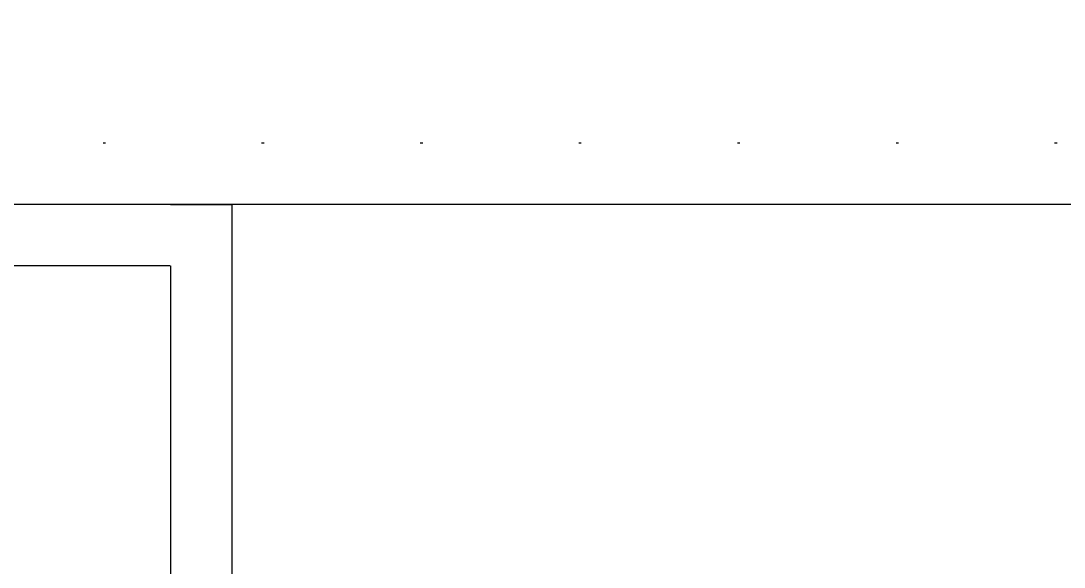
# Model space of a CAD drawing. Header units: inches. Extents: x 21 to 38546, y 13 to 15001.
# Drawn here: x 5840.67 to 5883.1, y 989.84 to 1012.05 of the extents above; entities that cross this region are included whole.
import ezdxf

# ---------------------------------------------------------------- set-up
doc = ezdxf.new("R2010")
doc.units = ezdxf.units.IN
doc.header["$MEASUREMENT"] = 0
doc.set_wipeout_variables(frame=1)
doc.linetypes.add('DOT', pattern=[6.35, 0, -6.35])
for name, color, linetype, lineweight in [('Z_MİM_-KM-BEAM-RAY', 8, 'DOT', 25), ('Z_MİM_-KM-GLAZ', 8, 'Continuous', 25), ('Z_MİM_-KM-WALL', 8, 'Continuous', 25), ('Z_MİM_-KM-WALL-PL', 8, 'Continuous', 25), ('Z_MİM_-KM-WALL-PLASTER', 8, 'Continuous', 25)]:
    doc.layers.add(name, color=color, linetype=linetype, lineweight=lineweight)

# ---------------------------------------------------------------- blocks, each defined once
blk = doc.blocks.new('-KM_Kiriş İzi_ZK')
at = {"layer": 'Z_MİM_-KM-BEAM-RAY'}
blk.add_line((2035, 25), (2654.999, 25), dxfattribs=at)
blk = doc.blocks.new('-KM-AL1 150_900')
blk.add_wipeout([(151.488, -34.02), (151.726, -15.48), (149.45, -15.45), (149.45, 7.15), (9.45, 7.15), (9.45, -15.45), (7.398, -15.45), (7.567, -34.061)])
at = {"layer": 'Z_MİM_-KM-WALL'}
blk.add_line((9.45, 4.55), (9.45, -17.85), dxfattribs=at)
at = {"layer": 'Z_MİM_-KM-WALL-PLASTER'}
blk.add_lwpolyline([(9.45, 7.05), (11.95, 7.05), (11.95, -17.85)], dxfattribs=at)

msp = doc.modelspace()

# ---------------------------------------------------------------- linework, layer by layer
at = {"layer": 'Z_MİM_-KM-WALL-PL'}
msp.add_lwpolyline([(5986.758, 1002.083), (5366.757, 1002.083)], dxfattribs=at)

# ---------------------------------------------------------------- block references
at = {"layer": 'Z_MİM_-KM-BEAM-RAY'}
msp.add_blockref('-KM_Kiriş İzi_ZK', (3331.714, 982.083), dxfattribs=at)

# ---------------------------------------------------------------- next in the draw order: block references
at = {"layer": 'Z_MİM_-KM-GLAZ'}
msp.add_blockref('-KM-AL1 150_900', (5837.308, 997.533), dxfattribs=at)

# ---------------------------------------------------------------- next in the draw order: linework, layer by layer
at = {"layer": 'Z_MİM_-KM-WALL-PLASTER'}
msp.add_lwpolyline([(6044.257, 1329.58), (6044.257, 1019.583), (5984.256, 1019.583), (5984.258, 1004.583), (5769.258, 1004.583), (5769.258, 1634.583), (6109.257, 1634.583), (6109.257, 1557.083)], dxfattribs=at)

doc.saveas('drawing.dxf')
